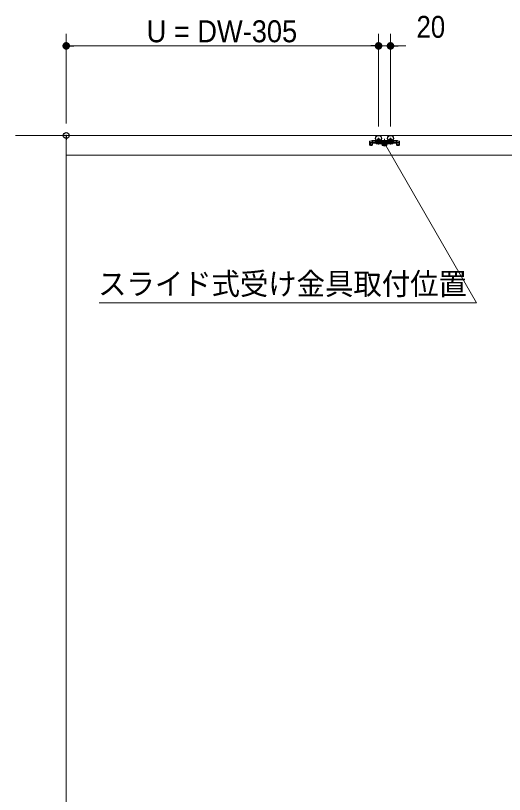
# Model space of a CAD drawing. Units: millimetres, scale not verified. Extents: x -6062 to 6062, y -3045 to 3045.
# Drawn here: x -3828 to -3010, y -702 to 601 of the extents above; entities that cross this region are included whole.
import ezdxf
from ezdxf.enums import TextEntityAlignment as Align

# ---------------------------------------------------------------- set-up
doc = ezdxf.new("R2010")
doc.units = ezdxf.units.MM
doc.header["$LTSCALE"] = 20
doc.header["$PDMODE"] = 32
doc.header["$PDSIZE"] = 10
for name, pattern in [('USER1', [10.5, 8, -0.5, 0.5, -0.5, 0.5, -0.5]), ('USER2', [2.91, 1.76, -0.4, 0.35, -0.4]), ('USER3', [1.11, 0.71, -0.4])]:
    doc.linetypes.add(name, pattern=pattern)
for name, color, linetype, lineweight in [('0-0_2寸法-1', 7, 'Continuous', 15), ('0-1_0', 7, 'Continuous', 25), ('0-3_2寸法-3', 7, 'Continuous', 15), ('0-4_2寸法-2', 7, 'Continuous', 15), ('0-6_3一般', 7, 'Continuous', 15)]:
    doc.layers.add(name, color=color, linetype=linetype, lineweight=lineweight)
doc.layers.add('0-2_Defpoints', color=7, linetype='Continuous')
doc.styles.add('ＭＳ Ｐゴシック', font='')
doc.styles.get('ＭＳ Ｐゴシック').set_extended_font_data('MS PGothic')

# ---------------------------------------------------------------- blocks, each defined once
blk = doc.blocks.new('_Dot')
at = {"layer": '0-1_0'}
blk.add_line((-10, 0), (-20, 0), dxfattribs=at)
for points in [[(0, 0), (-10, 0), (-9.92, 1.25)], [(0, 0), (-9.92, -1.25), (-10, 0)], [(0, 0), (-9.92, 1.25), (-9.69, 2.49)], [(0, 0), (-9.69, -2.49), (-9.92, -1.25)], [(0, 0), (-9.69, 2.49), (-9.3, 3.68)], [(0, 0), (-9.3, -3.68), (-9.69, -2.49)], [(0, 0), (-9.3, 3.68), (-8.76, 4.82)], [(0, 0), (-8.76, -4.82), (-9.3, -3.68)], [(0, 0), (-8.76, 4.82), (-8.09, 5.88)], [(0, 0), (-8.09, -5.88), (-8.76, -4.82)], [(0, 0), (-8.09, 5.88), (-7.29, 6.85)], [(0, 0), (-7.29, -6.85), (-8.09, -5.88)], [(0, 0), (-7.29, 6.85), (-6.37, 7.71)], [(0, 0), (-6.37, -7.71), (-7.29, -6.85)], [(0, 0), (-6.37, 7.71), (-5.36, 8.44)], [(0, 0), (-5.36, -8.44), (-6.37, -7.71)], [(0, 0), (-5.36, 8.44), (-4.26, 9.05)], [(0, 0), (-4.26, -9.05), (-5.36, -8.44)], [(0, 0), (-4.26, 9.05), (-3.09, 9.51)], [(0, 0), (-3.09, -9.51), (-4.26, -9.05)], [(0, 0), (-3.09, 9.51), (-1.87, 9.82)], [(0, 0), (-1.87, -9.82), (-3.09, -9.51)], [(0, 0), (-1.87, 9.82), (-0.63, 9.98)], [(0, 0), (-0.63, -9.98), (-1.87, -9.82)], [(0, 0), (-0.63, 9.98), (0.63, 9.98)], [(0, 0), (0.63, -9.98), (-0.63, -9.98)], [(0, 0), (0.63, 9.98), (1.87, 9.82)], [(0, 0), (1.87, 9.82), (3.09, 9.51)], [(0, 0), (3.09, 9.51), (4.26, 9.05)], [(0, 0), (4.26, 9.05), (5.36, 8.44)], [(0, 0), (5.36, 8.44), (6.37, 7.71)], [(0, 0), (6.37, 7.71), (7.29, 6.85)], [(0, 0), (7.29, 6.85), (8.09, 5.88)], [(0, 0), (8.09, 5.88), (8.76, 4.82)], [(0, 0), (8.76, 4.82), (9.3, 3.68)], [(0, 0), (9.3, 3.68), (9.69, 2.49)], [(0, 0), (9.69, 2.49), (9.92, 1.25)], [(0, 0), (9.92, 1.25), (10, 0)], [(0, 0), (1.87, -9.82), (0.63, -9.98)], [(0, 0), (3.09, -9.51), (1.87, -9.82)], [(0, 0), (4.26, -9.05), (3.09, -9.51)], [(0, 0), (5.36, -8.44), (4.26, -9.05)], [(0, 0), (6.37, -7.71), (5.36, -8.44)], [(0, 0), (7.29, -6.85), (6.37, -7.71)], [(0, 0), (8.09, -5.88), (7.29, -6.85)], [(0, 0), (8.76, -4.82), (8.09, -5.88)], [(0, 0), (9.3, -3.68), (8.76, -4.82)], [(0, 0), (9.69, -2.49), (9.3, -3.68)], [(0, 0), (9.92, -1.25), (9.69, -2.49)], [(0, 0), (10, 0), (9.92, -1.25)]]:
    blk.add_solid(points, dxfattribs=at)
blk = doc.blocks.new('グループ-7')
at = {"layer": '0-6_3一般'}
for p, q in [((-40816.5, 8000), (-4456.5, 8000)), ((-39120, 8000), (-39120, -40000)), ((-39110, 8000), (-6330, 8000)), ((-39110, 7860), (-39110, 8000)), ((-28907.1, 7808.1), (-28892.5, 7822.6)), ((-28760, 7836.1), (-28860, 7836.1)), ((-28860, 7826.1), (-28840, 7836.1)), ((-28760, 7825.2), (-28760, 7836.1)), ((-28760, 7836.1), (-28160, 7836.1)), ((-28760, 7815.2), (-28760, 7825.2)), ((-28700, 7836.1), (-28700, 7882.1)), ((-28700, 7882.1), (-28620, 7882.1)), ((-28692.4, 7836.1), (-28692.4, 7882.1)), ((-28627.6, 7882.1), (-28627.6, 7836.1)), ((-28620, 7882.1), (-28620, 7836.1)), ((-28300, 7836.1), (-28300, 7882.1)), ((-28292.4, 7836.1), (-28292.4, 7882.1)), ((-28227.6, 7882.1), (-28227.6, 7836.1)), ((-28160, 7836.1), (-28160, 7825.2)), ((-28060, 7836.1), (-28160, 7836.1)), ((-28160, 7815.2), (-28160, 7825.2)), ((-28080, 7836.1), (-28060, 7826.1)), ((-28060, 7790.1), (-28060, 7836.1)), ((-28027.5, 7822.6), (-28012.9, 7808.1)), ((-28907.1, 7808.1), (-28958, 7808.1)), ((-28958, 7764.1), (-28958, 7808.1)), ((-28958, 7764.1), (-28958, 7762.1)), ((-28958, 7762.1), (-28907.1, 7762.1)), ((-28958, 7692.1), (-28958, 7742.1)), ((-28934, 7762.1), (-28934, 7742.1)), ((-28934, 7692.1), (-28934, 7742.1)), ((-28884, 7692.1), (-28934, 7692.1)), ((-28884, 7668.1), (-28934, 7668.1)), ((-28884, 7692.1), (-28884, 7742.1)), ((-28860, 7766.1), (-28860, 7742.1)), ((-28860, 7766.1), (-28060, 7766.1)), ((-28860, 7742.1), (-28060, 7742.1)), ((-28860, 7692.1), (-28860, 7742.1)), ((-28760, 7790.1), (-28760, 7815.2)), ((-28760, 7784.1), (-28760, 7790.1)), ((-28750, 7815.2), (-28170, 7815.2)), ((-28170, 7774.1), (-28750, 7774.1)), ((-28700, 7756.2), (-28692.4, 7756.2)), ((-28335, 7742.1), (-28335, 7732.1)), ((-28185, 7742.1), (-28335, 7742.1)), ((-28335, 7732.1), (-28325, 7722.1)), ((-28335, 7732.1), (-28185, 7732.1)), ((-28325, 7722.1), (-28195, 7722.1)), ((-28300, 7756.2), (-28292.4, 7756.2)), ((-28195, 7722.1), (-28185, 7732.1)), ((-28185, 7732.1), (-28185, 7742.1)), ((-28160, 7815.2), (-28160, 7790.1)), ((-28160, 7790.1), (-28160, 7784.1)), ((-28045.5, 7775.6), (-28060, 7790.1)), ((-28060, 7766.1), (-28060, 7742.1)), ((-28060, 7742.1), (-28060, 7692.1)), ((-28036, 7742.1), (-28036, 7692.1)), ((-27986, 7692.1), (-28036, 7692.1)), ((-27986, 7668.1), (-28036, 7668.1)), ((-27962, 7808.1), (-28012.9, 7808.1)), ((-28012.9, 7762.1), (-27962, 7762.1)), ((-27986, 7742.1), (-27986, 7692.1)), ((-27962, 7808.1), (-27962, 7764.1)), ((-27962, 7764.1), (-27962, 7762.1)), ((-27962, 7762.1), (-27962, 7742.1)), ((-27962, 7742.1), (-27962, 7692.1)), ((-6330, 7340), (-39110, 7340))]:
    blk.add_line(p, q, dxfattribs=at)
at = {"layer": '0-6_3一般', "linetype": 'USER1'}
for p, q in [((-28879.1, 7836.1), (-28892.5, 7822.6)), ((-28879.1, 7836.1), (-28860, 7836.1)), ((-28060, 7836.1), (-28040.9, 7836.1)), ((-28040.9, 7836.1), (-28027.5, 7822.6)), ((-28888, 7762.1), (-28907.1, 7762.1)), ((-28888, 7762.1), (-28874.5, 7775.6)), ((-28032, 7762.1), (-28045.5, 7775.6)), ((-28032, 7762.1), (-28012.9, 7762.1))]:
    blk.add_line(p, q, dxfattribs=at)
at = {"layer": '0-6_3一般', "linetype": 'USER3'}
for p, q in [((-28700, 7756.2), (-28700, 7836.1)), ((-28692.4, 7756.2), (-28692.4, 7836.1)), ((-28627.6, 7836.1), (-28627.6, 7756.2)), ((-28620, 7836.1), (-28620, 7756.2)), ((-28300, 7756.2), (-28300, 7836.1)), ((-28292.4, 7756.2), (-28292.4, 7836.1)), ((-28227.6, 7836.1), (-28227.6, 7756.2)), ((-28220, 7836.1), (-28220, 7756.2)), ((-28860, 7790.1), (-28840, 7790.1)), ((-28696.2, 7742.1), (-28700, 7756.2)), ((-28696.2, 7742.1), (-28692.4, 7756.2)), ((-28623.8, 7742.1), (-28627.6, 7756.2)), ((-28620, 7756.2), (-28623.8, 7742.1)), ((-28301, 7722.1), (-28282.8, 7758.9)), ((-28296.2, 7742.1), (-28300, 7756.2)), ((-28296.2, 7742.1), (-28292.4, 7756.2)), ((-28292.4, 7756.2), (-28227.6, 7756.2)), ((-28282.8, 7758.9), (-28260, 7771)), ((-28260, 7771), (-28237.2, 7758.9)), ((-28237.2, 7758.9), (-28219, 7722.1)), ((-28227.6, 7756.2), (-28220, 7756.2)), ((-28223.8, 7742.1), (-28227.6, 7756.2)), ((-28220, 7756.2), (-28223.8, 7742.1)), ((-28080, 7790.1), (-28060, 7790.1))]:
    blk.add_line(p, q, dxfattribs=at)
at = {"layer": '0-6_3一般', "linetype": 'USER2'}
for p, q in [((-28660, 7699.1), (-28660, 7905.1)), ((-28660, 7867.1), (-28660, 7749.1)), ((-28460, 7884.2), (-28460, 7730.2)), ((-28460, 7651.9), (-28460, 7853.3)), ((-28260, 7699.1), (-28260, 7905.1)), ((-28260, 7867.1), (-28260, 7749.1)), ((-28660, 7713.6), (-28660, 7797.6)), ((-28260, 7713.6), (-28260, 7797.6))]:
    blk.add_line(p, q, dxfattribs=at)
at = {"layer": '0-6_3一般'}
for points in [[(-39120, -40000), (-39120, 8000), (-22560, 8000)], [(-28860, 7836.1), (-28860, 7790.1), (-28874.5, 7775.6)], [(-28300, 7882.1), (-28220, 7882.1), (-28220, 7836.1)], [(-28958, 7742.1), (-28958, 7762.1), (-28934, 7762.1)], [(-28860, 7790.1), (-28860, 7780.1), (-28840, 7790.1), (-28760, 7790.1)], [(-28735, 7732.1), (-28725, 7722.1), (-28595, 7722.1), (-28585, 7732.1)], [(-28160, 7790.1), (-28080, 7790.1), (-28060, 7780.1), (-28060, 7790.1)], [(-27986, 7742.1), (-27986, 7762.1), (-27962, 7762.1)]]:
    blk.add_lwpolyline(points, dxfattribs=at)
blk.add_lwpolyline([(-28585, 7732.1), (-28585, 7742.1), (-28735, 7742.1), (-28735, 7732.1)], close=True, dxfattribs=at)
at = {"layer": '0-6_3一般', "linetype": 'USER3'}
for points in [[(-28701, 7722.1), (-28682.8, 7758.9), (-28660, 7771), (-28637.2, 7758.9), (-28619, 7722.1)], [(-28692.4, 7756.2), (-28627.6, 7756.2), (-28620, 7756.2)]]:
    blk.add_lwpolyline(points, dxfattribs=at)
at = {"layer": '0-6_3一般'}
for centre, radius, start, end in [((-28860, 7790.1), 46, 90, 135), ((-28750, 7825.2), 10, 180, 270), ((-28170, 7825.2), 10, 270, 0), ((-28060, 7790.1), 46, 45, 90), ((-28934, 7692.1), 24, 180, 270), ((-28907.1, 7808.1), 46, 270, 315), ((-28860, 7742.1), 24, 90, 180), ((-28884, 7692.1), 24, 270, 0), ((-28750, 7784.1), 10, 180, 270), ((-28170, 7784.1), 10, 270, 0), ((-28060, 7742.1), 24, 0, 90), ((-28036, 7692.1), 24, 180, 270), ((-28012.9, 7808.1), 46, 225, 270), ((-27986, 7692.1), 24, 270, 0)]:
    blk.add_arc(centre, radius, start, end, dxfattribs=at)

msp = doc.modelspace()

# ---------------------------------------------------------------- hatches: boundary and pattern name
at = {"layer": '0-3_2寸法-3'}
msp.add_hatch(color=256, dxfattribs=at).paths.add_polyline_path([(-3205.49, 387.1, 1), (-3215.51, 387.1, 1)])

# ---------------------------------------------------------------- linework, layer by layer
at = {"layer": '0-0_2寸法-1'}
for p, q in [((-3743.5, 420), (-3743.5, 570)), ((-3220.5, 415.25), (-3220.5, 570)), ((-3233.21, 550), (-3730.79, 550))]:
    msp.add_line(p, q, dxfattribs=at)
at = {"layer": '0-2_Defpoints'}
for p in [(-3743.5, 550), (-3200.5, 550), (-3743.5, 400), (-3220.5, 395.25), (-3220.5, 395.25), (-3200.5, 395.25)]:
    msp.add_point(p, dxfattribs=at)
at = {"layer": '0-3_2寸法-3'}
msp.add_lwpolyline([(-3688.21, 120), (-3056.29, 120), (-3210.5, 387.1)], dxfattribs=at)
msp.add_circle((-3210.5, 387.1), 5.01, dxfattribs=at)
at = {"layer": '0-4_2寸法-2'}
for p, q in [((-3220.5, 415.25), (-3220.5, 570)), ((-3200.5, 415.25), (-3200.5, 570)), ((-3233.21, 550), (-3245.92, 550)), ((-3220.5, 550), (-3200.5, 550)), ((-3187.79, 550), (-3175.08, 550))]:
    msp.add_line(p, q, dxfattribs=at)

# ---------------------------------------------------------------- block references
at = {"layer": '0-0_2寸法-1', "xscale": 0.6356201, "yscale": 0.6356201, "rotation": 180}
msp.add_blockref('_Dot', (-3743.5, 550), dxfattribs=at)
at = {"layer": '0-0_2寸法-1', "xscale": 0.6356201, "yscale": 0.6356201}
msp.add_blockref('_Dot', (-3220.5, 550), dxfattribs=at)
at = {"layer": '0-4_2寸法-2', "xscale": 0.6356201, "yscale": 0.6356201}
msp.add_blockref('_Dot', (-3220.5, 550), dxfattribs=at)
at = {"layer": '0-4_2寸法-2', "xscale": 0.6356201, "yscale": 0.6356201, "rotation": 180}
msp.add_blockref('_Dot', (-3200.5, 550), dxfattribs=at)
at = {"layer": '0-6_3一般', "xscale": 0.05, "yscale": 0.05}
msp.add_blockref('グループ-7', (-1787.5, 0), dxfattribs=at)

# ---------------------------------------------------------------- texts
at = {"layer": '0-0_2寸法-1', "style": 'ＭＳ Ｐゴシック', "width": 0.95}
msp.add_text('U = DW-305', height=36.69, dxfattribs=at).set_placement((-3608.88, 545.04), align=Align.BOTTOM_LEFT)
at = {"layer": '0-3_2寸法-3', "style": 'ＭＳ Ｐゴシック', "width": 0.95}
msp.add_text('スライド式受け金具取付位置', height=36.66, dxfattribs=at).set_placement((-3690.14, 122.54), align=Align.BOTTOM_LEFT)
at = {"layer": '0-4_2寸法-2', "style": 'ＭＳ Ｐゴシック', "width": 0.9}
msp.add_text('20', height=36.66, dxfattribs=at).set_placement((-3156.98, 552.48), align=Align.BOTTOM_LEFT)

doc.saveas('drawing.dxf')
